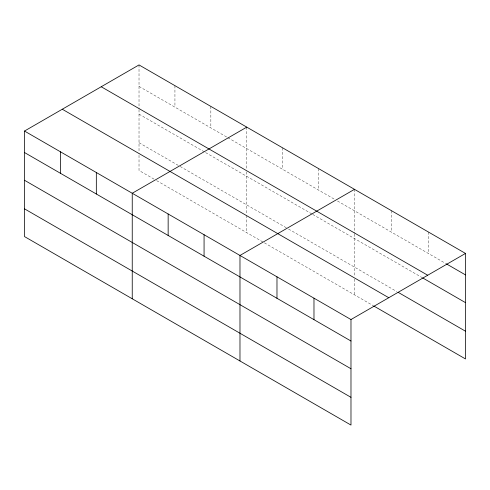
<?xml version="1.0" encoding="UTF-8"?>
<svg xmlns="http://www.w3.org/2000/svg" width="490" height="490" viewBox="0 0 490 490"><rect width="100%" height="100%" fill="white"/><g stroke="black" fill="none" stroke-linecap="round" stroke-linejoin="round"><path stroke-width="0.37" stroke-dasharray="2.45 1.84" d="M139.019 86.412L227.17 137.304M227.826 137.684L334.254 199.13M337.518 201.016L445.68 263.461M139.019 114.146L204.967 152.225M205.622 152.598L312.057 214.044M312.706 214.424L421.89 277.463M139.019 142.725L179.505 166.098M180.155 166.471L287.893 228.677M288.549 229.05L396.784 291.538M154.038 179.126L139.019 170.459L139.019 153.217M156.653 180.639L373 305.54M428.499 232.064L428.499 253.538M391.498 210.7L391.498 232.18M354.497 189.336L354.497 233.301M354.497 234.055L354.497 276.121M354.497 279.122L354.497 294.864M318.586 168.603L318.586 190.083M282.669 147.87L282.669 169.35M246.758 127.137L246.758 168.854M246.758 171.849L246.758 214.669M246.758 215.416L246.758 232.658M210.847 106.404L210.847 127.878M174.936 85.67L174.936 107.145M139.019 64.931L139.019 108.896M139.019 109.65L139.019 152.47"/><path stroke-width="0.73" d="M350.981 368.756L350.981 319.541L24.5 131.051L24.5 236.572L350.981 425.069L350.981 368.756L24.5 180.265M373.656 305.925L465.5 358.95L465.5 253.428L139.019 64.931L24.5 131.051M246.758 127.137L132.239 193.256L132.239 298.778M354.497 189.336L239.978 255.455L239.978 360.977M350.981 319.541L465.5 253.428M446.341 263.841L465.5 274.902M101.228 86.754L427.709 275.245M422.552 277.842L465.5 302.636M398.107 292.303L465.5 331.216M62.291 109.233L388.772 297.724M24.5 152.531L350.981 341.022M24.5 208.838L350.981 397.329M313.98 298.183L313.98 319.658M276.979 276.819L276.979 298.294M204.067 234.722L204.067 256.197M168.15 213.989L168.15 235.463M96.328 172.523L96.328 193.997M60.411 151.784L60.411 173.264"/></g></svg>
